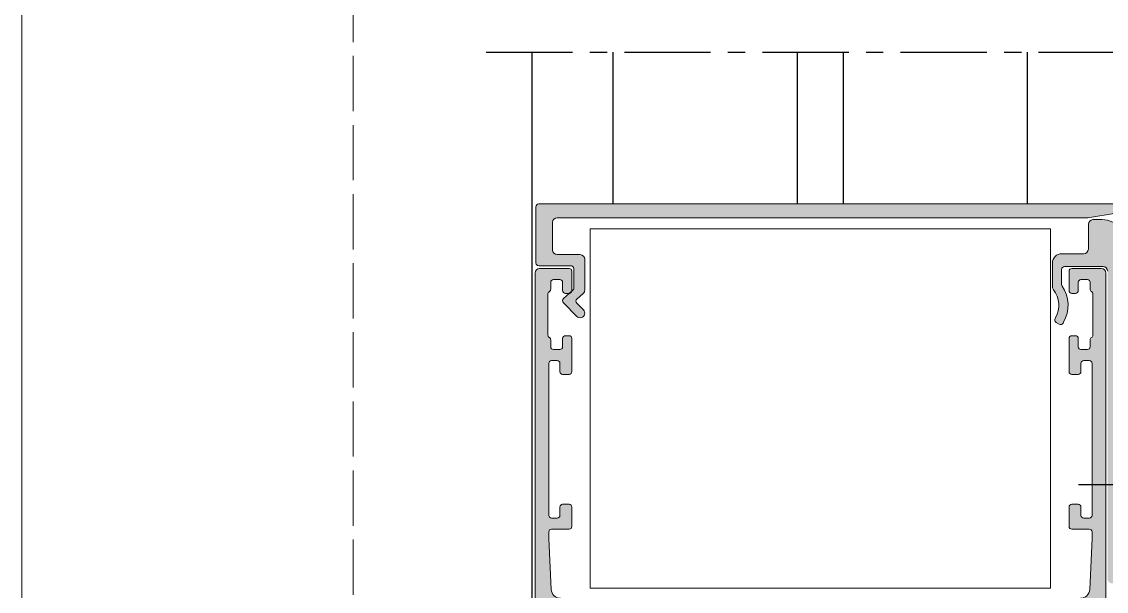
# Model space of a CAD drawing. Header units: millimetres. Extents: x -576 to 4430, y -1196 to 2690.
# Drawn here: x 2080 to 2138.9, y -662.1 to -631.1 of the extents above; entities that cross this region are included whole.
import ezdxf

# ---------------------------------------------------------------- set-up
doc = ezdxf.new("R2010")
doc.units = ezdxf.units.MM
doc.header["$LTSCALE"] = 0.25
doc.header["$MEASUREMENT"] = 0
doc.linetypes.add('ACAD_ISO02W100', pattern=[15, 12, -3])
doc.linetypes.add('CENTER', pattern=[2, 1.25, -0.25, 0.25, -0.25])
doc.layers.get('0').update_dxf_attribs({"lineweight": 5})
for name, color, linetype, lineweight in [('01_Aluminium [Thin]', 141, 'Continuous', 18), ('01_Fill Plastic', 253, 'Continuous', 0), ('01_Plastic', 3, 'Continuous', 20)]:
    doc.layers.add(name, color=color, linetype=linetype, lineweight=lineweight)
doc.layers.add('01_Fill Aluminum', color=7, linetype='Continuous', lineweight=0, true_color=0xdcdcdc)
doc.layers.add('02_Block Frame', color=7, linetype='Continuous', lineweight=5, true_color=0xe2001a, plot=False)
doc.layers.add('ASSI', color=1, linetype='CENTER')
doc.layers.add('FINE', color=7, linetype='Continuous')

# ---------------------------------------------------------------- blocks, each defined once
blk = doc.blocks.new('PAGE dispari')
at = {"layer": '02_Block Frame'}
blk.add_lwpolyline([(0, 0), (0, 297), (210, 297), (210, 0)], close=True, dxfattribs=at)
at = {"layer": '02_Block Frame', "linetype": 'ACAD_ISO02W100'}
blk.add_lwpolyline([(18.00000000000091, 14.99999999997738), (17.99999999999727, 281.999999999981), (194.9999999999973, 281.999999999981), (195.0000000000009, 14.99999999997738)], close=True, dxfattribs=at)

msp = doc.modelspace()

# ---------------------------------------------------------------- hatches: boundary and pattern name
at = {"layer": '01_Fill Aluminum', "ltscale": 0.25}
h = msp.add_hatch(color=256, dxfattribs=at)
h.dxf.hatch_style = 1
h.paths.add_polyline_path([(2140.52901578256, -641.4374483890344, -0.4142135623730989), (2140.42901578256, -641.5374483890346), (2140.324895807824, -641.5374483890346, 0.4931454260317503), (2140.228303225195, -641.6633302935448), (2140.320144590396, -642.0060869347099, 0.229199110124749), (2140.462486054824, -642.1708843781234, 0.069395039250314), (2141.461112969764, -642.4464010869276, -1), (2141.395983240802, -642.9421410574819, -0.06939503925034808), (2140.264206070535, -642.6298887875037, -0.2291991101252388), (2139.837181677251, -642.1354964572596), (2139.726584889912, -641.7227436277589, 0.3838640350355407), (2139.44599481708, -641.5405263038858), (2137.908858999029, -641.7839847001308, -0.03931355251937001), (2137.830594947804, -641.7901405276411), (2109.079945289579, -641.7874483901301, 0.4142409884018303), (2108.829921880226, -642.0374483890341), (2108.829921880226, -643.537448482366, 0.4142135623732023), (2109.079921880226, -643.787448482366), (2110.329921880227, -643.7874484823656, -0.4142135623732011), (2110.579921880227, -644.0374484823656), (2110.579921880227, -645.70718679651, -0.2147494919579696), (2110.495640142649, -645.8943697484568), (2110.153549830774, -646.1972317959129, 0.4271890279440246), (2110.14516337284, -646.4138267766709), (2110.509617572539, -646.7906252698915, -1), (2110.150226187914, -647.1382426351906), (2109.430951643524, -646.3946058084998, -0.4514957791874172), (2109.430490922773, -646.1695800568897), (2109.936469717643, -645.7216229868868, 0.1977293419459482), (2109.979921880227, -645.6160409886958), (2109.979921880227, -644.5374484823659, 0.4142135623731332), (2109.829921880227, -644.3874484823657), (2108.079921880226, -644.3874484823659, -0.4142135623731297), (2107.929921880226, -644.2374484823661), (2107.929921880226, -641.1874483890343, -0.4142135623730951), (2108.079921880226, -641.0374483890346), (2140.37901578256, -641.0374483890346, -0.4142135623730951), (2140.52901578256, -641.1874483890349)])
h = msp.add_hatch(color=256, dxfattribs=at)
h.dxf.hatch_style = 1
h.paths.add_polyline_path([(2111.330432191456, -673.1259223155407, 0.2134110148111679), (2111.380427593221, -673.0141230296224), (2111.380427593221, -671.0877298277131, -0.5296555916975583), (2111.585725930334, -670.9482949184813, -0.2356194661236414), (2111.719175712223, -670.9596972081221), (2112.478326629966, -671.4230849073981, 0.5855240683197204), (2112.630427593151, -671.3377298276705), (2112.630427593151, -671.1627298276052, -0.414213562373095), (2112.78042759315, -671.0127298276053), (2114.487044482018, -671.0127298276053, 0.1378721067474934), (2114.747549297937, -670.939505226243), (2114.890932409141, -670.8519838013688, 0.2614125764230868), (2115.130427593221, -670.425208402731), (2115.130427593221, -669.7124167860181, 0.5855240683198655), (2114.978326630036, -669.6270617062906), (2114.219175712223, -670.0904494056098, -0.2356194661248353), (2114.085725930333, -670.1018516952503, -0.5296555916962247), (2113.880427593221, -669.9624167860183), (2113.880427593221, -668.0360235841092, 0.2134110148108538), (2113.830432191456, -667.9242242981907, -0.8554952860585355), (2113.991452345879, -667.6753853743754), (2114.082795619192, -667.7160540204201), (2114.897173907321, -668.2782869776717, -0.3390268321755298), (2114.961183530142, -668.4491356810859, 0.6556531355640814), (2115.099350809298, -668.5697622487326), (2115.35306225306, -668.4494026434402, 0.1779757333230815), (2115.425530384612, -668.3754970786573), (2115.900252114375, -667.3218662718723, 0.5465408765686788), (2115.76249887976, -667.1102517747773), (2114.973034760356, -667.1154803241681, 0.2944133975748449), (2114.866471343879, -667.1851861917446), (2114.863187192855, -667.192562515717, -0.3927928019857287), (2114.716086018905, -667.2553396066401), (2113.979670679095, -666.9905306619845, -0.3163632502770414), (2113.88042759315, -666.8493791983876), (2113.88042759315, -663.4377298276055, -0.4142135623730951), (2114.13042759315, -663.1877298276055, 0.4142135623730951), (2114.38042759315, -662.9377298276055), (2114.38042759315, -662.6877298276037, 0.414213562373095), (2114.13042759315, -662.4377298276037), (2112.130427593154, -662.4377298276037), (2111.980427593154, -662.5877298276038), (2111.830427593154, -662.4377298276037), (2109.25720803727, -662.4377298276041, -0.400839087822616), (2108.757734148424, -661.9606609061047), (2108.63042759315, -659.1877298275914), (2108.63042759315, -658.8374484823654, -0.4142135623730952), (2108.78042759315, -658.6874484823653), (2109.730427593151, -658.6874484823653, 0.4142135623733485), (2109.880427593151, -658.5374484823651), (2109.88042759315, -657.4874484823655, 0.4142135623728418), (2109.73042759315, -657.3374484823659), (2109.38042759315, -657.3374484823659, 0.4142135623730952), (2109.23042759315, -657.487448482366), (2109.23042759315, -657.9374484823655, -0.4142135623730951), (2109.08042759315, -658.0874484823654), (2108.78042759315, -658.0874484823654, -0.4142135623730951), (2108.630427593151, -657.9374484823655), (2108.630427593151, -649.6874484823654, -0.4142135623731019), (2108.78042759315, -649.5374484823657), (2109.080427593151, -649.5374484823657, -0.4142135623730916), (2109.230427593151, -649.6874484823655), (2109.230427593151, -650.1374484823651, 0.4142135623730951), (2109.380427593151, -650.2874484823652), (2109.73042759315, -650.2874484823652, 0.4142135623730951), (2109.88042759315, -650.1374484823652), (2109.88042759315, -648.3374484823657, 0.4142135623730948), (2109.73042759315, -648.1874484823658), (2109.530427593151, -648.1874484823658, 0.4142135623725055), (2109.380427593151, -648.3374484823654), (2109.38042759315, -648.7874484823662, -0.4142135623728868), (2109.23042759315, -648.9374484823658), (2108.881438832335, -648.9374484823653, -0.4142135623730672), (2108.731438832335, -648.7874484823652), (2108.731438832336, -648.4124484823661, 0.2679491924319278), (2108.656438832335, -648.2825446717981, -0.267949192431714), (2108.581438832335, -648.1526408612301), (2108.581438832336, -645.9222561035008, -0.2679491924305985), (2108.656438832336, -645.7923522929333, 0.2679491924307155), (2108.731438832336, -645.6624484823657), (2108.731438832336, -645.2874484823654, -0.4142135623727136), (2108.881438832335, -645.1374484823656), (2109.23042759315, -645.1374484823651, -0.4142135623740663), (2109.380427593151, -645.287448482366), (2109.38042759315, -645.7374484823648, 0.4142135623736847), (2109.53042759315, -645.8874484823656), (2109.73042759315, -645.8874484823656, 0.4142135623733518), (2109.880427593151, -645.737448482365), (2109.88042759315, -644.6874484823653, 0.414213562372755), (2109.73042759315, -644.5374484823657), (2108.130427593151, -644.5374484823652, 0.4142135623731783), (2107.880427593151, -644.7874484823652), (2107.880427593151, -676.3874484823674, 0.4142135623735874), (2108.030427593151, -676.5374484823675), (2109.655149918176, -676.5374484823648, 0.2679491924307036), (2109.785053728744, -676.4624484823646), (2110.010331403717, -676.0722561035004, 0.1316524975873677), (2110.030427593149, -675.9972561035005), (2110.030427593149, -675.9374484823641, 0.4142135623736557), (2109.880427593149, -675.7874484823639), (2108.930427593149, -675.7874484823657, -0.414213562373194), (2108.780427593149, -675.6374484823655), (2108.780427593147, -674.1874484823661, -0.4142135623736569), (2108.930427593147, -674.0374484823657), (2111.541316876574, -674.0374484823666), (2112.216086018905, -673.7948070070913, -0.4030676595767079), (2112.364893541729, -673.8612462499257, 0.3037679387654012), (2112.473034760356, -673.9346662895638), (2113.26249887976, -673.9398948389545, 0.546540876568679), (2113.400252114375, -673.7282803418592), (2112.925530221105, -672.6746491721741, 0.1779750489191), (2112.85306225306, -672.600743970292), (2112.599350809299, -672.4803843649989, 0.5773502691920697), (2112.456814677405, -672.5787888928679), (2112.461465595751, -672.6363362845697, -0.2679491924329355), (2112.397173907322, -672.7718596360601), (2111.582795619192, -673.3340925933113), (2111.49145234588, -673.3747612393561, -0.8554952860608576)])
h.paths.add_polyline_path([(2113.13042759315, -669.8877298276055), (2113.13042759315, -663.3377298276054, 0.4142135623730943), (2112.98042759315, -663.1877298276055), (2108.78042759315, -663.1877298276055, 0.4142135623730975), (2108.630427593151, -663.3377298276047), (2108.630427593151, -673.1374484823676, 0.4142135623730138), (2108.78042759315, -673.287448482367), (2110.43042759315, -673.2874484823675, 0.4142135623731757), (2110.58042759315, -673.1374484823672), (2110.58042759315, -670.1877298276053, -0.414213562373095), (2110.73042759315, -670.0377298276054), (2111.830427593153, -670.0377298276054), (2111.980427593154, -670.1877298276055), (2112.130427593153, -670.0377298276054), (2112.98042759315, -670.0377298276054, 0.4142135623730951)], flags=16)
h = msp.add_hatch(color=256, dxfattribs=at)
h.dxf.hatch_style = 1
h.paths.add_polyline_path([(2133.498356306611, -673.9398948389545), (2134.287820426015, -673.9346662895638, 0.2944133975670919), (2134.39438384249, -673.8649604219905), (2134.397667993518, -673.8575840980113, -0.3927928019775445), (2134.544769167466, -673.7948070070913), (2135.219538309797, -674.0374484823666), (2137.503647149031, -674.0374484823657, -0.4008390878227155), (2138.003121037877, -674.5145174038652), (2138.13042759315, -677.2874484823652), (2138.13042759315, -680.387448482365, -0.4142135623729043), (2137.98042759315, -680.5374484823652), (2137.28042759315, -680.5374484823657, -0.4142135623729892), (2137.13042759315, -680.3874484823656), (2137.130427593149, -679.9374484823649, 0.4142135623728002), (2136.98042759315, -679.7874484823657), (2136.78042759315, -679.7874484823657, 0.414213562373095), (2136.63042759315, -679.9374484823655), (2136.63042759315, -681.4374484823658, 0.414213562372908), (2136.98042759315, -681.7874484823657, 0.4142135623732821), (2137.13042759315, -681.6374484823655), (2137.13042759315, -681.2874484823656, -0.414213562373317), (2137.28042759315, -681.1374484823651), (2137.88042759315, -681.1374484823656, -0.4142135623728727), (2138.23042759315, -681.4874484823654), (2138.23042759315, -684.5874484823654, -0.4142135623730949), (2137.88042759315, -684.9374484823653), (2137.280427593149, -684.9374484823653, -0.4142135623727136), (2137.13042759315, -684.7874484823662), (2137.13042759315, -684.4374484823654, 0.4142135623722968), (2136.98042759315, -684.2874484823657, 0.4142135623733343), (2136.63042759315, -684.6374484823648), (2136.63042759315, -685.3874484823651, 0.4142135623732683), (2136.78042759315, -685.5374484823652), (2138.730427593149, -685.5374484823652, 0.4142135623730813), (2138.880427593149, -685.3874484823658), (2138.880427593151, -644.7874484823652, 0.4142135623731865), (2138.630427593151, -644.5374484823652), (2137.030427593151, -644.5374484823657, 0.4142135623728911), (2136.880427593151, -644.6874484823655), (2136.880427593151, -645.7374484823653, 0.414213562373227), (2137.030427593151, -645.8874484823656), (2137.230427593151, -645.8874484823656, 0.4142135623733881), (2137.380427593151, -645.737448482365), (2137.380427593151, -645.2874484823656, -0.4142135623737749), (2137.530427593151, -645.1374484823651), (2137.879416353966, -645.1374484823656, -0.4142135623723565), (2138.029416353965, -645.2874484823653), (2138.029416353966, -645.6624484823659, 0.2679491924303127), (2138.104416353965, -645.7923522929333, -0.2679491924305792), (2138.179416353965, -645.9222561035009), (2138.179416353966, -648.1526408612302, -0.2679491924313815), (2138.104416353965, -648.282544671798, 0.267949192431324), (2138.029416353966, -648.4124484823654), (2138.029416353966, -648.7874484823654, -0.4142135623727135), (2137.879416353966, -648.9374484823653), (2137.530427593151, -648.9374484823658, -0.4142135623731781), (2137.380427593151, -648.787448482366), (2137.380427593151, -648.3374484823659, 0.4142135623727968), (2137.230427593151, -648.1874484823658), (2137.030427593151, -648.1874484823658, 0.4142135623730949), (2136.880427593151, -648.3374484823657), (2136.880427593151, -650.1374484823652, 0.4142135623730949), (2137.030427593151, -650.2874484823652), (2137.380427593151, -650.2874484823652, 0.4142135623730952), (2137.53042759315, -650.1374484823654), (2137.53042759315, -649.6874484823655, -0.4142135623730951), (2137.68042759315, -649.5374484823657), (2137.980427593151, -649.5374484823657, -0.4142135623730951), (2138.130427593151, -649.6874484823657), (2138.130427593151, -657.9374484823655, -0.414213562373095), (2137.980427593151, -658.0874484823654), (2137.680427593151, -658.0874484823654, -0.4142135623730948), (2137.530427593151, -657.9374484823653), (2137.530427593151, -657.4874484823657, 0.414213562373095), (2137.380427593151, -657.3374484823659), (2137.030427593151, -657.3374484823659, 0.4142135623729665), (2136.880427593151, -657.4874484823655), (2136.880427593151, -658.5374484823653, 0.4142135623732234), (2137.03042759315, -658.6874484823653), (2137.980427593151, -658.6874484823653, -0.414213562373095), (2138.130427593151, -658.8374484823654), (2138.130427593151, -659.1877298275914), (2138.003121037877, -661.9606609061045, -0.4008390878226632), (2137.503647149031, -662.4377298276041), (2134.930427593148, -662.4377298276037), (2134.780427593148, -662.5877298276038), (2134.630427593148, -662.4377298276037), (2132.630427593151, -662.4377298276037, 0.414213562373095), (2132.380427593151, -662.6877298276037), (2132.380427593151, -662.9377298276055, 0.4142135623730951), (2132.630427593151, -663.1877298276055, -0.4142135623730951), (2132.880427593151, -663.4377298276055), (2132.880427593151, -666.8493791984131, -0.3163632502771351), (2132.781184507206, -666.9905306620102), (2132.044769167466, -667.2553396066402, -0.4030676595764337), (2131.895961644643, -667.1889003638059, 0.3037679387649124), (2131.787820426015, -667.1154803241681), (2130.998356306611, -667.1102517747773, 0.5465408765687934), (2130.860603071996, -667.3218662718723), (2131.335324965266, -668.3754974415579, 0.1779750489193862), (2131.407792933312, -668.4494026434402), (2131.661504377073, -668.5697622487326, 0.577350269188966), (2131.804040508965, -668.4713577208646), (2131.799389590621, -668.4138103291609, -0.2679491924307316), (2131.86368127905, -668.2782869776719), (2132.678059567179, -667.7160540204201), (2132.769402840492, -667.6753853743754, -0.855495286058528), (2132.930422994916, -667.9242242981907, 0.2134110148108514), (2132.880427593151, -668.0360235841092), (2132.880427593151, -669.9624167860183, -0.5296555916962286), (2132.675129256038, -670.1018516952503, -0.2356194661248397), (2132.541679474148, -670.0904494056098), (2131.782528556335, -669.6270617062906, 0.5855240683198659), (2131.630427593151, -669.7124167860181), (2131.630427593151, -670.425208402731, 0.2614125764230867), (2131.86992277723, -670.8519838013688), (2132.013305888434, -670.939505226243, 0.1378721067474935), (2132.273810704354, -671.0127298276053), (2133.980427593221, -671.0127298276053, -0.414213562373095), (2134.130427593221, -671.1627298276054), (2134.130427593221, -671.3377298276705, 0.58552406831972), (2134.282528556405, -671.4230849073981), (2135.041679474148, -670.9596972081221, -0.2356194661233893), (2135.175129256038, -670.9482949184812, -0.5296555916971453), (2135.380427593151, -671.0877298277134), (2135.380427593151, -673.0141230296229, 0.2134110148108923), (2135.430422994915, -673.125922315541, -0.8554952860603914), (2135.269402840491, -673.374761239356), (2135.178059567179, -673.3340925933113), (2134.36368127905, -672.7718596360601, -0.3390268321755232), (2134.299671656229, -672.6010109326456, 0.6556531355645032), (2134.161504377073, -672.480384364999), (2133.907792933311, -672.600743970292, 0.1779757333226112), (2133.835324801759, -672.6746495350744), (2133.360603071996, -673.7282803418592, 0.5465408765687958)])
h.paths.add_polyline_path([(2133.780427593151, -670.0377298276054), (2134.630427593148, -670.0377298276054), (2134.780427593148, -670.1877298276055), (2134.930427593148, -670.0377298276054), (2136.030427593151, -670.0377298276054, -0.4142135623730951), (2136.180427593151, -670.1877298276053), (2136.180427593151, -673.1374484823672, 0.4142135623731757), (2136.330427593151, -673.2874484823675), (2137.980427593151, -673.287448482367, 0.4142135623730129), (2138.130427593151, -673.137448482367), (2138.130427593151, -663.3377298276049, 0.4142135623730936), (2137.980427593151, -663.1877298276055), (2133.780427593151, -663.1877298276055, 0.4142135623730742), (2133.630427593152, -663.3377298276051), (2133.630427593151, -669.8877298276053, 0.4142135623731156)], flags=16)
at = {"layer": '01_Fill Plastic', "ltscale": 0.25}
h = msp.add_hatch(color=256, dxfattribs=at)
h.dxf.hatch_style = 1
h.paths.add_polyline_path([(2139.830427593131, -660.4681109150683, 0.2679491924311124), (2139.580427593131, -660.9011236169604), (2139.580427593131, -660.9874484823654, 0.4142135623730951), (2139.730427593132, -661.137448482365), (2139.980427593131, -661.137448482365, -0.4142135623730951), (2140.130427593132, -661.2874484823656, -0.4142135623730951), (2139.780427593132, -661.637448482365), (2139.230427593132, -661.637448482365, -0.4142135623730929), (2138.980427593132, -661.387448482365), (2138.980427593131, -644.6874484823652, 0.4142135623731567), (2138.730427593131, -644.4374484823652), (2136.630427593132, -644.4374484823661, 0.4142135623730315), (2136.480427593131, -644.5874484823657), (2136.480427593131, -645.4094084892281, 0.1515722198839795), (2136.506772165892, -645.4943162940185, -0.2954336290282391), (2136.561213382149, -647.4964847418983, -0.4388085370838421), (2136.350523782564, -647.5624484823661), (2136.177318701807, -647.4624484823657, -0.4274536914460385), (2136.124433470936, -647.2521460470994, 0.3194865075521569), (2136.035361598389, -645.6975810597946, -0.1705525517306747), (2135.980427593131, -645.5412184757301), (2135.980427593131, -644.2374484823654, -0.4142135623730951), (2136.480427593131, -643.7374484823654), (2137.680427593132, -643.7374484823654, 0.4142135623730951), (2137.930427593132, -643.4874484823654), (2137.930427593132, -642.137448482365, -0.4142135623730951), (2138.180427593132, -641.887448482365), (2138.680427593132, -641.887448482365, -0.2431825038769116), (2139.700247544834, -642.4146295104861, 0.1632472766242585), (2140.470833433752, -642.9771458751643, 0.0580294880929678), (2141.492927593132, -643.1747743842811, 1), (2141.567927593132, -642.1775908505219, -0.05142525583798607), (2140.861196823901, -642.0505707989009, -0.3342234703180295), (2140.680427593132, -641.8103477762911), (2140.680427593132, -641.2874484823656, -0.4142135623730951), (2140.930427593132, -641.0374484823656), (2143.930427593132, -641.0374484823656, -0.4142135623730951), (2144.180427593132, -641.2874484823656), (2144.180427593132, -642.387448482365, -0.4142135623730951), (2144.030427593131, -642.5374484823656), (2143.830427593131, -642.5374484823656, -0.4142135623730952), (2143.680427593132, -642.387448482365), (2143.680427593132, -641.9374484823661, 0.414213562373095), (2143.530427593131, -641.7874484823656), (2143.080427593131, -641.7874484823656, 0.4142135623730949), (2142.930427593132, -641.9374484823661), (2142.930427593132, -645.387448482365, 0.4142135623730952), (2143.080427593131, -645.5374484823656), (2143.530427593131, -645.5374484823656, 0.4142135623730951), (2143.680427593132, -645.387448482365), (2143.680427593132, -644.9374484823661, -0.4142135623730951), (2143.830427593131, -644.7874484823656), (2144.030427593131, -644.7874484823656, -0.4142135623730951), (2144.180427593132, -644.9374484823661), (2144.180427593132, -653.6874484823661, -0.4142135623730951), (2143.930427593132, -653.9374484823661), (2143.780427593131, -653.9374484823661, 0.4142135623730951), (2143.680427593132, -654.0374484823656), (2143.680427593132, -654.262448482365, -0.4142135623730951), (2143.555427593132, -654.387448482365), (2143.355427593132, -654.387448482365, -0.4142135623730951), (2143.230427593132, -654.262448482365), (2143.230427593132, -654.0374484823656, 0.414213562373095), (2143.130427593132, -653.9374484823661), (2142.633980983725, -653.9374484823661, 0.1989123673796691), (2142.457204288428, -654.010671787069), (2141.124361575953, -655.3435144995442, 0.1989123673796471), (2141.080427593131, -655.4495805167212), (2141.080427593131, -656.1124484823654), (2140.930427593132, -656.262448482365), (2141.080427593131, -656.4124484823656), (2141.080427593131, -657.0753164480097, 0.1989123673796468), (2141.124361575953, -657.1813824651877), (2142.457204288428, -658.514225177662, 0.1989123673796694), (2142.633980983725, -658.5874484823657), (2143.130427593132, -658.5874484823657, 0.414213562373095), (2143.230427593132, -658.4874484823654), (2143.230427593132, -658.262448482365, -0.4142135623730951), (2143.355427593132, -658.137448482365), (2143.555427593132, -658.137448482365, -0.4142135623730951), (2143.680427593132, -658.262448482365), (2143.680427593132, -658.4874484823654, 0.4142135623730951), (2143.780427593132, -658.5874484823657), (2143.930427593132, -658.5874484823657, -0.4142135623730951), (2144.180427593132, -658.8374484823657), (2144.180427593132, -663.1874484823661, -0.4142135623730951), (2143.680427593132, -663.6874484823661), (2143.471377435616, -663.6874484823661, -0.3394542588633767), (2143.229895979044, -663.5021532436408), (2142.779899553715, -661.8227437210903, 0.339454258863378), (2142.538418097143, -661.637448482365), (2141.980427593131, -661.637448482365, -0.4142135623730951), (2141.630427593132, -661.2874484823656, -0.4142135623730947), (2141.780427593132, -661.137448482365), (2142.030427593131, -661.137448482365, 0.4142135623730951), (2142.180427593132, -660.9874484823654), (2142.180427593132, -660.9011236169604, 0.267949192431112), (2141.930427593132, -660.4681109150683), (2141.069305999915, -659.9709421314196, 0.1316524975874062), (2140.944305999915, -659.9374484823661), (2140.816549186348, -659.9374484823661, 0.1316524975874065), (2140.691549186348, -659.9709421314196)])
h.paths.add_polyline_path([(2140.242559627488, -654.9525242418736), (2142.084412082292, -653.1106717870684, -0.1989123673796743), (2142.261188777589, -653.0374484823656), (2143.030427593131, -653.0374484823656, 0.4142135623730952), (2143.280427593131, -652.7874484823656), (2143.280427593131, -649.6874484823661, 0.4142135623730965), (2143.030427593131, -649.4374484823661), (2139.980427593132, -649.4374484823661, 0.414213562373095), (2139.730427593132, -649.6874484823661), (2139.730427593132, -654.7403922075177, 0.6681786379193211)], flags=16)
h.paths.add_polyline_path([(2139.730427593132, -657.7845047572132), (2139.730427593132, -659.053602755554, 0.5773502691894988), (2140.105427593131, -659.2701091064996), (2140.986530987607, -658.761403824516, 0.4931454260314452), (2141.038307682903, -658.3681207782724), (2140.242559627487, -657.5723727228574, 0.6681786379192735)], flags=16)
h.paths.add_polyline_path([(2142.406870434616, -659.7039548333119), (2142.791087890037, -659.9257828846262, -0.1989123673797404), (2142.907569346608, -660.0775844742961), (2143.134974306668, -660.9262713391313, 0.3394542588633607), (2143.279863180612, -661.0374484823656), (2143.380427593132, -661.0374484823656, 0.4142135623730951), (2143.530427593131, -660.887448482365), (2143.530427593131, -659.387448482365, 0.4142135623730951), (2143.380427593132, -659.2374484823654), (2142.531870434616, -659.2374484823654, 0.7673269879791066)], flags=16)
h.paths.add_polyline_path([(2143.030427593131, -648.8374484823657, 0.4142135623730948), (2143.280427593131, -648.5874484823657), (2143.280427593131, -646.5374484823656, 0.4142135623730941), (2143.030427593131, -646.2874484823656), (2142.430427593132, -646.2874484823656, -0.4142135623730959), (2142.180427593132, -646.0374484823656), (2142.180427593132, -644.387448482365, 0.4142135623730957), (2141.930427593132, -644.137448482365), (2139.980427593131, -644.137448482365, 0.4142135623731041), (2139.730427593131, -644.387448482365), (2139.730427593132, -648.5874484823657, 0.4142135623730871), (2139.980427593132, -648.8374484823657)], flags=16)

# ---------------------------------------------------------------- linework, layer by layer
at = {"layer": '01_Aluminium [Thin]', "ltscale": 0.25}
msp.add_lwpolyline([(2139.445994817081, -641.5405263038858), (2137.908858999029, -641.7839847001308, -0.03931355251937281), (2137.830594947804, -641.7901405276411), (2109.079921880226, -641.7874483890341, 0.414213562373095), (2108.829921880226, -642.0374483890341), (2108.829921880226, -643.537448482366, 0.4142135623731616), (2109.079921880226, -643.787448482366), (2110.329921880227, -643.7874484823656, -0.4142135623731616), (2110.579921880227, -644.0374484823656), (2110.579921880227, -645.7071867965096, -0.214749491957824), (2110.49564014265, -645.8943697484565), (2110.153549830774, -646.197231795913, 0.4271890279437553), (2110.14516337284, -646.4138267766709), (2110.509617572539, -646.7906252698917, -0.9999999999999999), (2110.150226187914, -647.1382426351906), (2109.430951643524, -646.3946058084998, -0.4514957791875732), (2109.430490922773, -646.1695800568896), (2109.921812103832, -645.7345997792004, 0.2318894135955498), (2109.979921880227, -645.616040988697), (2109.979921880227, -644.5374484823656, 0.414213562373095), (2109.829921880227, -644.3874484823657), (2108.079921880226, -644.3874484823659, -0.414213562373095), (2107.929921880226, -644.2374484823658), (2107.929921880226, -641.1874483890344, -0.4142135623730673), (2108.079921880226, -641.0374483890346), (2140.37901578256, -641.0374483890346, -0.414213562373095)], format="xyb", dxfattribs=at)
at = {"layer": '01_Aluminium [Thin]'}
for points in [[(2109.25720803727, -662.437729827604, -0.4008390878225609), (2108.757734148424, -661.9606609061045), (2108.63042759315, -659.1877298275913), (2108.63042759315, -658.8374484823653, -0.4142135623733032), (2108.780427593151, -658.6874484823652), (2109.730427593151, -658.6874484823654, 0.414213562373095), (2109.880427593151, -658.5374484823653), (2109.88042759315, -657.4874484823654, 0.4142135623726371), (2109.730427593151, -657.3374484823655), (2109.380427593151, -657.3374484823655, 0.4142135623730951), (2109.230427593151, -657.4874484823654), (2109.230427593151, -657.9374484823654, -0.4142135623732061), (2109.08042759315, -658.0874484823653), (2108.78042759315, -658.0874484823651, -0.414213562373095), (2108.63042759315, -657.9374484823652), (2108.630427593151, -649.6874484823654, -0.4142135623726372), (2108.780427593151, -649.5374484823653), (2109.08042759315, -649.5374484823653, -0.4142135623730949), (2109.230427593151, -649.6874484823652), (2109.230427593151, -650.137448482365, 0.414213562373095), (2109.380427593151, -650.2874484823651), (2109.73042759315, -650.2874484823651, 0.4142135623727066), (2109.88042759315, -650.1374484823652), (2109.88042759315, -648.3374484823655, 0.4142135623726371), (2109.730427593151, -648.1874484823657), (2109.530427593151, -648.1874484823657, 0.4142135623727067), (2109.380427593151, -648.3374484823655), (2109.38042759315, -648.7874484823656, -0.4142135623732199), (2109.230427593151, -648.9374484823657), (2108.881438832335, -648.9374484823654, -0.4142135623729701), (2108.731438832335, -648.7874484823656), (2108.731438832335, -648.4124484823656, 0.2679491924311473), (2108.656438832335, -648.2825446717977, -0.2679491924311492), (2108.581438832336, -648.1526408612301), (2108.581438832336, -645.9222561035008, -0.2679491924307054), (2108.656438832335, -645.792352292933, 0.2679491924308235), (2108.731438832336, -645.6624484823656), (2108.731438832336, -645.2874484823656, -0.4142135623732199), (2108.881438832336, -645.1374484823655), (2109.230427593151, -645.1374484823652, -0.414213562373095), (2109.380427593151, -645.2874484823653), (2109.38042759315, -645.7374484823656, 0.4142135623726372), (2109.530427593151, -645.8874484823655), (2109.730427593151, -645.8874484823655, 0.4142135623727066), (2109.880427593151, -645.7374484823656), (2109.88042759315, -644.6874484823654, 0.4142135623726372), (2109.73042759315, -644.5374484823656), (2108.130427593151, -644.5374484823651, 0.4142135623732282), (2107.880427593151, -644.7874484823651), (2107.880427593151, -676.3874484823671, 0.4142135623730395)], [(2137.503647149032, -662.437729827604, 0.4008390878225611), (2138.003121037877, -661.9606609061045), (2138.130427593151, -659.1877298275913), (2138.130427593151, -658.8374484823653, 0.4142135623733031), (2137.980427593151, -658.6874484823652), (2137.030427593151, -658.6874484823654, -0.414213562373095), (2136.880427593151, -658.5374484823653), (2136.880427593151, -657.4874484823654, -0.4142135623726372), (2137.030427593151, -657.3374484823655), (2137.380427593151, -657.3374484823655, -0.4142135623730949), (2137.530427593151, -657.4874484823654), (2137.530427593151, -657.9374484823654, 0.4142135623732058), (2137.680427593151, -658.0874484823653), (2137.980427593151, -658.0874484823651, 0.414213562373095), (2138.130427593151, -657.9374484823652), (2138.130427593151, -649.6874484823654, 0.4142135623726372), (2137.980427593151, -649.5374484823653), (2137.68042759315, -649.5374484823653, 0.4142135623730951), (2137.53042759315, -649.6874484823652), (2137.53042759315, -650.137448482365, -0.4142135623730953), (2137.38042759315, -650.2874484823651), (2137.030427593151, -650.2874484823651, -0.4142135623727065), (2136.880427593151, -650.137448482365), (2136.880427593151, -648.3374484823655, -0.4142135623727065), (2137.030427593151, -648.1874484823657), (2137.230427593151, -648.1874484823657, -0.4142135623725539), (2137.380427593151, -648.3374484823655), (2137.380427593151, -648.7874484823656, 0.4142135623730395), (2137.530427593151, -648.9374484823657), (2137.879416353966, -648.9374484823654, 0.4142135623731504), (2138.029416353966, -648.7874484823656), (2138.029416353966, -648.4124484823656, -0.2679491924312877), (2138.104416353966, -648.2825446717977, 0.2679491924312909), (2138.179416353966, -648.1526408612301), (2138.179416353965, -645.9222561035006, 0.2679491924305645), (2138.104416353965, -645.792352292933, -0.2679491924306827), (2138.029416353966, -645.6624484823656), (2138.029416353965, -645.2874484823656, 0.4142135623730328), (2137.879416353966, -645.1374484823655), (2137.530427593151, -645.1374484823652, 0.414213562373095), (2137.380427593151, -645.2874484823653), (2137.380427593151, -645.7374484823656, -0.414213562372762), (2137.230427593151, -645.8874484823655), (2137.030427593151, -645.8874484823655, -0.414213562372554), (2136.880427593151, -645.7374484823656), (2136.880427593151, -644.6874484823654, -0.4142135623726996), (2137.030427593151, -644.5374484823656), (2138.630427593151, -644.5374484823651, -0.4142135623730284), (2138.880427593151, -644.7874484823651), (2138.880427593149, -685.3874484823655, -0.4142135623728731)]]:
    msp.add_lwpolyline(points, format="xyb", dxfattribs=at)
at = {"layer": '01_Plastic'}
msp.add_lwpolyline([(2138.980427593132, -644.6874484823652, 0.414213562373095), (2138.730427593132, -644.4374484823652), (2136.630427593132, -644.4374484823654, 0.41421356237308), (2136.480427593132, -644.5874484823653), (2136.480427593132, -645.4094084892274, 0.1515722198839336), (2136.506772165894, -645.4943162940183, -0.2889915028308485), (2136.583536484457, -647.4588586438792), (2136.555427593133, -647.5075446717976, -0.414213562373095), (2136.350523782565, -647.5624484823654), (2136.177318701808, -647.4624484823653, -0.4142135623731013), (2136.12241489124, -647.2575446717976), (2136.150523782565, -647.2088586438792, 0.3091465231465744), (2136.03536159839, -645.6975810597946, -0.1705525517306715), (2135.980427593132, -645.5412184757304), (2135.980427593132, -644.2374484823654, -0.414213562373095), (2136.480427593132, -643.7374484823654), (2137.680427593133, -643.7374484823654, 0.414213562373095), (2137.930427593133, -643.4874484823654), (2137.930427593133, -642.1374484823652, -0.414213562373095), (2138.180427593133, -641.8874484823652), (2138.680427593133, -641.8874484823652, -0.2431825038768698), (2139.700247544835, -642.4146295104861, 0.1632472766241914)], format="xyb", dxfattribs=at)
msp.add_lwpolyline([(2135.880427593151, -642.3836627370973), (2135.880427593151, -661.8836627370973), (2110.880427593151, -661.8836627370972), (2110.880427593151, -642.3836627370972)], close=True, dxfattribs=at)
at = {"layer": 'ASSI', "ltscale": 15}
for p, q in [((2105.230877900813, -632.788847806763), (2180.230427592966, -632.788847806763)), ((2137.393373921271, -656.262448482365), (2142.636980759597, -656.262448482365))]:
    msp.add_line(p, q, dxfattribs=at)
at = {"layer": 'FINE'}
for p, q in [((2107.730877900813, -696.5374484823666), (2107.730877900813, -632.788847806763)), ((2112.130877900813, -641.0374483890816), (2112.130877900814, -632.788847806763)), ((2122.129606057533, -641.0374483890815), (2122.129606057533, -632.7888478067629)), ((2124.629606057534, -641.0374483890816), (2124.629606057534, -632.788847806763)), ((2134.630877900822, -641.0374483890346), (2134.630877900822, -632.788847806763))]:
    msp.add_line(p, q, dxfattribs=at)

# ---------------------------------------------------------------- block references
msp.add_blockref('PAGE dispari', (2079.999999999999, -785.9999999999991))

doc.saveas('drawing.dxf')
